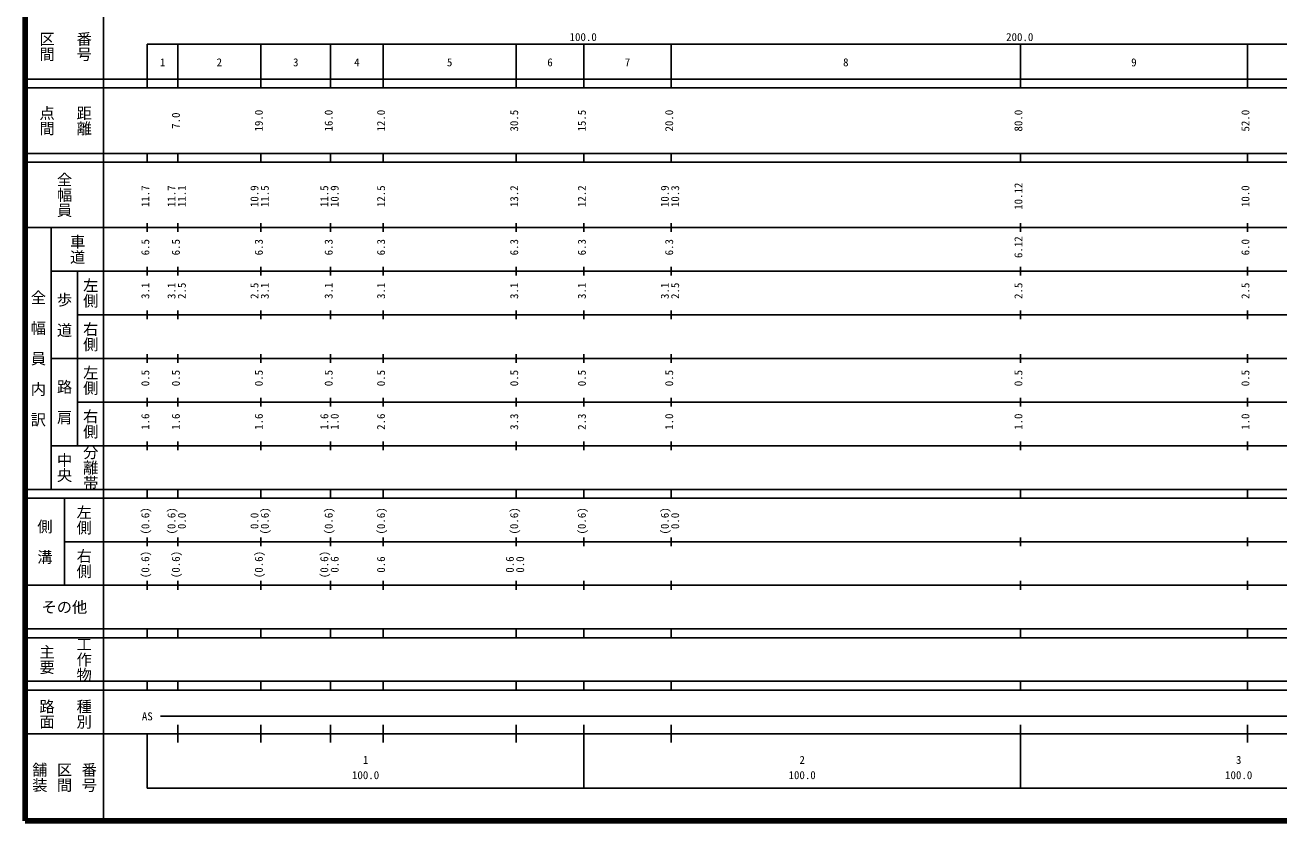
# Model space of a CAD drawing. Units: millimetres on the paper, enlarged 1000 times. Extents: x 40000 to 680000, y 20000 to 380000.
# Drawn here: x 40000 to 327219, y 20000 to 202409 of the extents above; entities that cross this region are included whole.
import ezdxf
from ezdxf.enums import TextEntityAlignment as Align

# ---------------------------------------------------------------- set-up
doc = ezdxf.new("R2010")
doc.units = ezdxf.units.MM
doc.header["$LTSCALE"] = 1000
doc.layers.add('M-TTL', color=2, linetype='Continuous', lineweight=140)
doc.layers.add('M-TTL-BAND', color=7, linetype='Continuous', lineweight=25)
doc.styles.add('@ＭＳ ゴシック', font='')
doc.styles.add('ＭＳ ゴシック', font='')
doc.styles.get('@ＭＳ ゴシック').set_extended_font_data('@MS Gothic')
doc.styles.get('ＭＳ ゴシック').set_extended_font_data('MS Gothic')

msp = doc.modelspace()

# ---------------------------------------------------------------- linework, layer by layer
at = {"layer": 'M-TTL'}
for p, q in [((40000, 380000), (40000, 20000)), ((40000, 20000), (680000, 20000))]:
    msp.add_line(p, q, dxfattribs=at)
at = {"layer": 'M-TTL-BAND'}
for p, q in [((58000, 370000), (58000, 20000)), ((68000, 198000), (579000, 198000)), ((68000, 198000), (68000, 188000)), ((75000, 188000), (75000, 198000)), ((94000, 188000), (94000, 198000)), ((110000, 188000), (110000, 198000)), ((122000, 188000), (122000, 198000)), ((152500, 188000), (152500, 198000)), ((168000, 188000), (168000, 198000)), ((188000, 188000), (188000, 198000)), ((268000, 188000), (268000, 198000)), ((320000, 188000), (320000, 198000)), ((40000, 190000), (579000, 190000)), ((40000, 188000), (579000, 188000)), ((40000, 173000), (579000, 173000)), ((68000, 171000), (68000, 173000)), ((75000, 171000), (75000, 173000)), ((94000, 171000), (94000, 173000)), ((110000, 171000), (110000, 173000)), ((122000, 171000), (122000, 173000)), ((152500, 171000), (152500, 173000)), ((168000, 171000), (168000, 173000)), ((188000, 171000), (188000, 173000)), ((268000, 171000), (268000, 173000)), ((320000, 171000), (320000, 173000)), ((40000, 171000), (579000, 171000)), ((40000, 156000), (579000, 156000)), ((46000, 96000), (46000, 156000)), ((68000, 155000), (68000, 157000)), ((75000, 155000), (75000, 157000)), ((94000, 155000), (94000, 157000)), ((110000, 155000), (110000, 157000)), ((122000, 155000), (122000, 157000)), ((152500, 155000), (152500, 157000)), ((168000, 155000), (168000, 157000)), ((188000, 155000), (188000, 157000)), ((268000, 155000), (268000, 157000)), ((320000, 155000), (320000, 157000)), ((68000, 145000), (68000, 147000)), ((75000, 145000), (75000, 147000)), ((94000, 145000), (94000, 147000)), ((110000, 145000), (110000, 147000)), ((122000, 145000), (122000, 147000)), ((152500, 145000), (152500, 147000)), ((168000, 145000), (168000, 147000)), ((188000, 145000), (188000, 147000)), ((268000, 145000), (268000, 147000)), ((320000, 145000), (320000, 147000)), ((46000, 146000), (579000, 146000)), ((52000, 146000), (52000, 106000)), ((52000, 136000), (579000, 136000)), ((68000, 135000), (68000, 137000)), ((75000, 135000), (75000, 137000)), ((94000, 135000), (94000, 137000)), ((110000, 135000), (110000, 137000)), ((122000, 135000), (122000, 137000)), ((152500, 135000), (152500, 137000)), ((168000, 135000), (168000, 137000)), ((188000, 135000), (188000, 137000)), ((268000, 135000), (268000, 137000)), ((320000, 135000), (320000, 137000)), ((68000, 125000), (68000, 127000)), ((75000, 125000), (75000, 127000)), ((94000, 125000), (94000, 127000)), ((110000, 125000), (110000, 127000)), ((122000, 125000), (122000, 127000)), ((152500, 125000), (152500, 127000)), ((168000, 125000), (168000, 127000)), ((188000, 125000), (188000, 127000)), ((268000, 125000), (268000, 127000)), ((320000, 125000), (320000, 127000)), ((46000, 126000), (579000, 126000)), ((52000, 116000), (579000, 116000)), ((68000, 115000), (68000, 117000)), ((75000, 115000), (75000, 117000)), ((94000, 115000), (94000, 117000)), ((110000, 115000), (110000, 117000)), ((122000, 115000), (122000, 117000)), ((152500, 115000), (152500, 117000)), ((168000, 115000), (168000, 117000)), ((188000, 115000), (188000, 117000)), ((268000, 115000), (268000, 117000)), ((320000, 115000), (320000, 117000)), ((68000, 105000), (68000, 107000)), ((75000, 105000), (75000, 107000)), ((94000, 105000), (94000, 107000)), ((110000, 105000), (110000, 107000)), ((122000, 105000), (122000, 107000)), ((152500, 105000), (152500, 107000)), ((168000, 105000), (168000, 107000)), ((188000, 105000), (188000, 107000)), ((268000, 105000), (268000, 107000)), ((320000, 105000), (320000, 107000)), ((46000, 106000), (579000, 106000)), ((40000, 96000), (579000, 96000)), ((68000, 94000), (68000, 96000)), ((75000, 94000), (75000, 96000)), ((94000, 94000), (94000, 96000)), ((110000, 94000), (110000, 96000)), ((122000, 94000), (122000, 96000)), ((152500, 94000), (152500, 96000)), ((168000, 94000), (168000, 96000)), ((188000, 94000), (188000, 96000)), ((268000, 94000), (268000, 96000)), ((320000, 94000), (320000, 96000)), ((40000, 94000), (579000, 94000)), ((49000, 94000), (49000, 74000)), ((49000, 84000), (579000, 84000)), ((68000, 83000), (68000, 85000)), ((75000, 83000), (75000, 85000)), ((94000, 83000), (94000, 85000)), ((110000, 83000), (110000, 85000)), ((122000, 83000), (122000, 85000)), ((152500, 83000), (152500, 85000)), ((168000, 83000), (168000, 85000)), ((188000, 83000), (188000, 85000)), ((268000, 83000), (268000, 85000)), ((320000, 83000), (320000, 85000)), ((68000, 73000), (68000, 75000)), ((75000, 73000), (75000, 75000)), ((94000, 73000), (94000, 75000)), ((110000, 73000), (110000, 75000)), ((122000, 73000), (122000, 75000)), ((152500, 73000), (152500, 75000)), ((168000, 73000), (168000, 75000)), ((188000, 73000), (188000, 75000)), ((268000, 73000), (268000, 75000)), ((320000, 73000), (320000, 75000)), ((40000, 74000), (579000, 74000)), ((40000, 64000), (579000, 64000)), ((68000, 62000), (68000, 64000)), ((75000, 62000), (75000, 64000)), ((94000, 62000), (94000, 64000)), ((110000, 62000), (110000, 64000)), ((122000, 62000), (122000, 64000)), ((152500, 62000), (152500, 64000)), ((168000, 62000), (168000, 64000)), ((188000, 62000), (188000, 64000)), ((268000, 62000), (268000, 64000)), ((320000, 62000), (320000, 64000)), ((40000, 62000), (579000, 62000)), ((40000, 52000), (579000, 52000)), ((68000, 50000), (68000, 52000)), ((75000, 50000), (75000, 52000)), ((94000, 50000), (94000, 52000)), ((110000, 50000), (110000, 52000)), ((122000, 50000), (122000, 52000)), ((152500, 50000), (152500, 52000)), ((168000, 50000), (168000, 52000)), ((188000, 50000), (188000, 52000)), ((268000, 50000), (268000, 52000)), ((320000, 50000), (320000, 52000)), ((40000, 50000), (579000, 50000)), ((71000, 44000), (565000, 44000)), ((75000, 38000), (75000, 42000)), ((94000, 38000), (94000, 42000)), ((110000, 38000), (110000, 42000)), ((122000, 38000), (122000, 42000)), ((152500, 38000), (152500, 42000)), ((168000, 27500), (168000, 42000)), ((188000, 38000), (188000, 42000)), ((268000, 27500), (268000, 42000)), ((320000, 38000), (320000, 42000)), ((40000, 40000), (579000, 40000)), ((68000, 40000), (68000, 27500)), ((68000, 27500), (579000, 27500))]:
    msp.add_line(p, q, dxfattribs=at)

# ---------------------------------------------------------------- texts
at = {"layer": 'M-TTL-BAND', "style": '@ＭＳ ゴシック'}
for s, p in [('区間', (45000, 197500)), ('番号', (53500, 197500)), ('点間', (45000, 180500)), ('距離', (53500, 180500)), ('全幅員', (49000, 163500)), ('車道', (52000, 151000)), ('左側', (55000, 141000)), ('全\u3000幅\u3000員\u3000内\u3000訳', (43000, 126000)), ('歩\u3000道', (49000, 136000)), ('右側', (55000, 131000)), ('左側', (55000, 121000)), ('路\u3000肩', (49000, 116000)), ('右側', (55000, 111000)), ('中央', (49000, 101000)), ('分離帯', (55000, 101000)), ('左側', (53500, 89000)), ('側\u3000溝', (44500, 84000)), ('右側', (53500, 79000)), ('主要', (45000, 57000)), ('工作物', (53500, 57000)), ('路面', (45000, 44500)), ('種別', (53500, 44500)), ('舗装', (43333, 30000)), ('区間', (49000, 30000)), ('番号', (54667, 30000))]:
    msp.add_text(s, height=2566, rotation=270, dxfattribs=at).set_placement(p, align=Align.MIDDLE_CENTER)
at = {"layer": 'M-TTL-BAND', "style": 'ＭＳ ゴシック'}
for s, p in [('100.0', (167844, 198195)), ('200.0', (267844, 198195)), ('1', (71500, 192405)), ('2', (84500, 192405)), ('3', (102000, 192405)), ('4', (116000, 192405)), ('5', (137250, 192405)), ('6', (160250, 192405)), ('7', (178000, 192405)), ('8', (228000, 192405)), ('9', (294000, 192405)), ('AS', (68000, 42500)), ('1', (118000, 32523)), ('2', (218000, 32523)), ('3', (318000, 32523)), ('100.0', (118000, 29033)), ('100.0', (218000, 29033)), ('100.0', (318000, 29033))]:
    msp.add_text(s, height=1833, dxfattribs=at).set_placement(p, align=Align.BOTTOM_CENTER)
for s, p in [('7.0', (76000, 180500)), ('19.0', (95000, 180500)), ('16.0', (111000, 180500)), ('12.0', (123000, 180500)), ('30.5', (153500, 180500)), ('15.5', (169000, 180500)), ('20.0', (189000, 180500)), ('80.0', (269000, 180500)), ('52.0', (321000, 180500)), ('11.7', (69000, 163174)), ('11.7', (75000, 163174)), ('11.1', (77370, 163174)), ('10.9', (94000, 163174)), ('11.5', (96370, 163174)), ('11.5', (110000, 163174)), ('10.9', (112370, 163174)), ('12.5', (123000, 163174)), ('13.2', (153500, 163174)), ('12.2', (169000, 163174)), ('10.9', (188000, 163174)), ('10.3', (190370, 163174)), ('10.12', (269000, 163174)), ('10.0', (321000, 163174)), ('6.5', (69000, 151500)), ('6.5', (76000, 151500)), ('6.3', (95000, 151500)), ('6.3', (111000, 151500)), ('6.3', (123000, 151500)), ('6.3', (153500, 151500)), ('6.3', (169000, 151500)), ('6.3', (189000, 151500)), ('6.12', (269000, 151500)), ('6.0', (321000, 151500)), ('3.1', (69000, 141500)), ('3.1', (75000, 141500)), ('2.5', (77370, 141500)), ('2.5', (94000, 141500)), ('3.1', (96370, 141500)), ('3.1', (111000, 141500)), ('3.1', (123000, 141500)), ('3.1', (153500, 141500)), ('3.1', (169000, 141500)), ('3.1', (188000, 141500)), ('2.5', (190370, 141500)), ('2.5', (269000, 141500)), ('2.5', (321000, 141500)), ('0.5', (69000, 121500)), ('0.5', (76000, 121500)), ('0.5', (95000, 121500)), ('0.5', (111000, 121500)), ('0.5', (123000, 121500)), ('0.5', (153500, 121500)), ('0.5', (169000, 121500)), ('0.5', (189000, 121500)), ('0.5', (269000, 121500)), ('0.5', (321000, 121500)), ('1.6', (69000, 111500)), ('1.6', (76000, 111500)), ('1.6', (95000, 111500)), ('1.6', (110000, 111500)), ('1.0', (112370, 111500)), ('2.6', (123000, 111500)), ('3.3', (153500, 111500)), ('2.3', (169000, 111500)), ('1.0', (189000, 111500)), ('1.0', (269000, 111500)), ('1.0', (321000, 111500)), ('(0.6)', (69000, 88764)), ('(0.6)', (75000, 88764)), ('0.0', (77370, 88764)), ('0.0', (94000, 88764)), ('(0.6)', (96370, 88764)), ('(0.6)', (111000, 88764)), ('(0.6)', (123000, 88764)), ('(0.6)', (153500, 88764)), ('(0.6)', (169000, 88764)), ('(0.6)', (188000, 88764)), ('0.0', (190370, 88764)), ('(0.6)', (69000, 78764)), ('(0.6)', (76000, 78764)), ('(0.6)', (95000, 78764)), ('(0.6)', (110000, 78764)), ('0.6', (112370, 78764)), ('0.6', (123000, 78764)), ('0.6', (152500, 78764)), ('0.0', (154870, 78764))]:
    msp.add_text(s, height=1833, rotation=90, dxfattribs=at).set_placement(p, align=Align.BOTTOM_CENTER)
msp.add_text('その他', height=2566, dxfattribs=at).set_placement((49000, 69000), align=Align.MIDDLE_CENTER)

doc.saveas('drawing.dxf')
